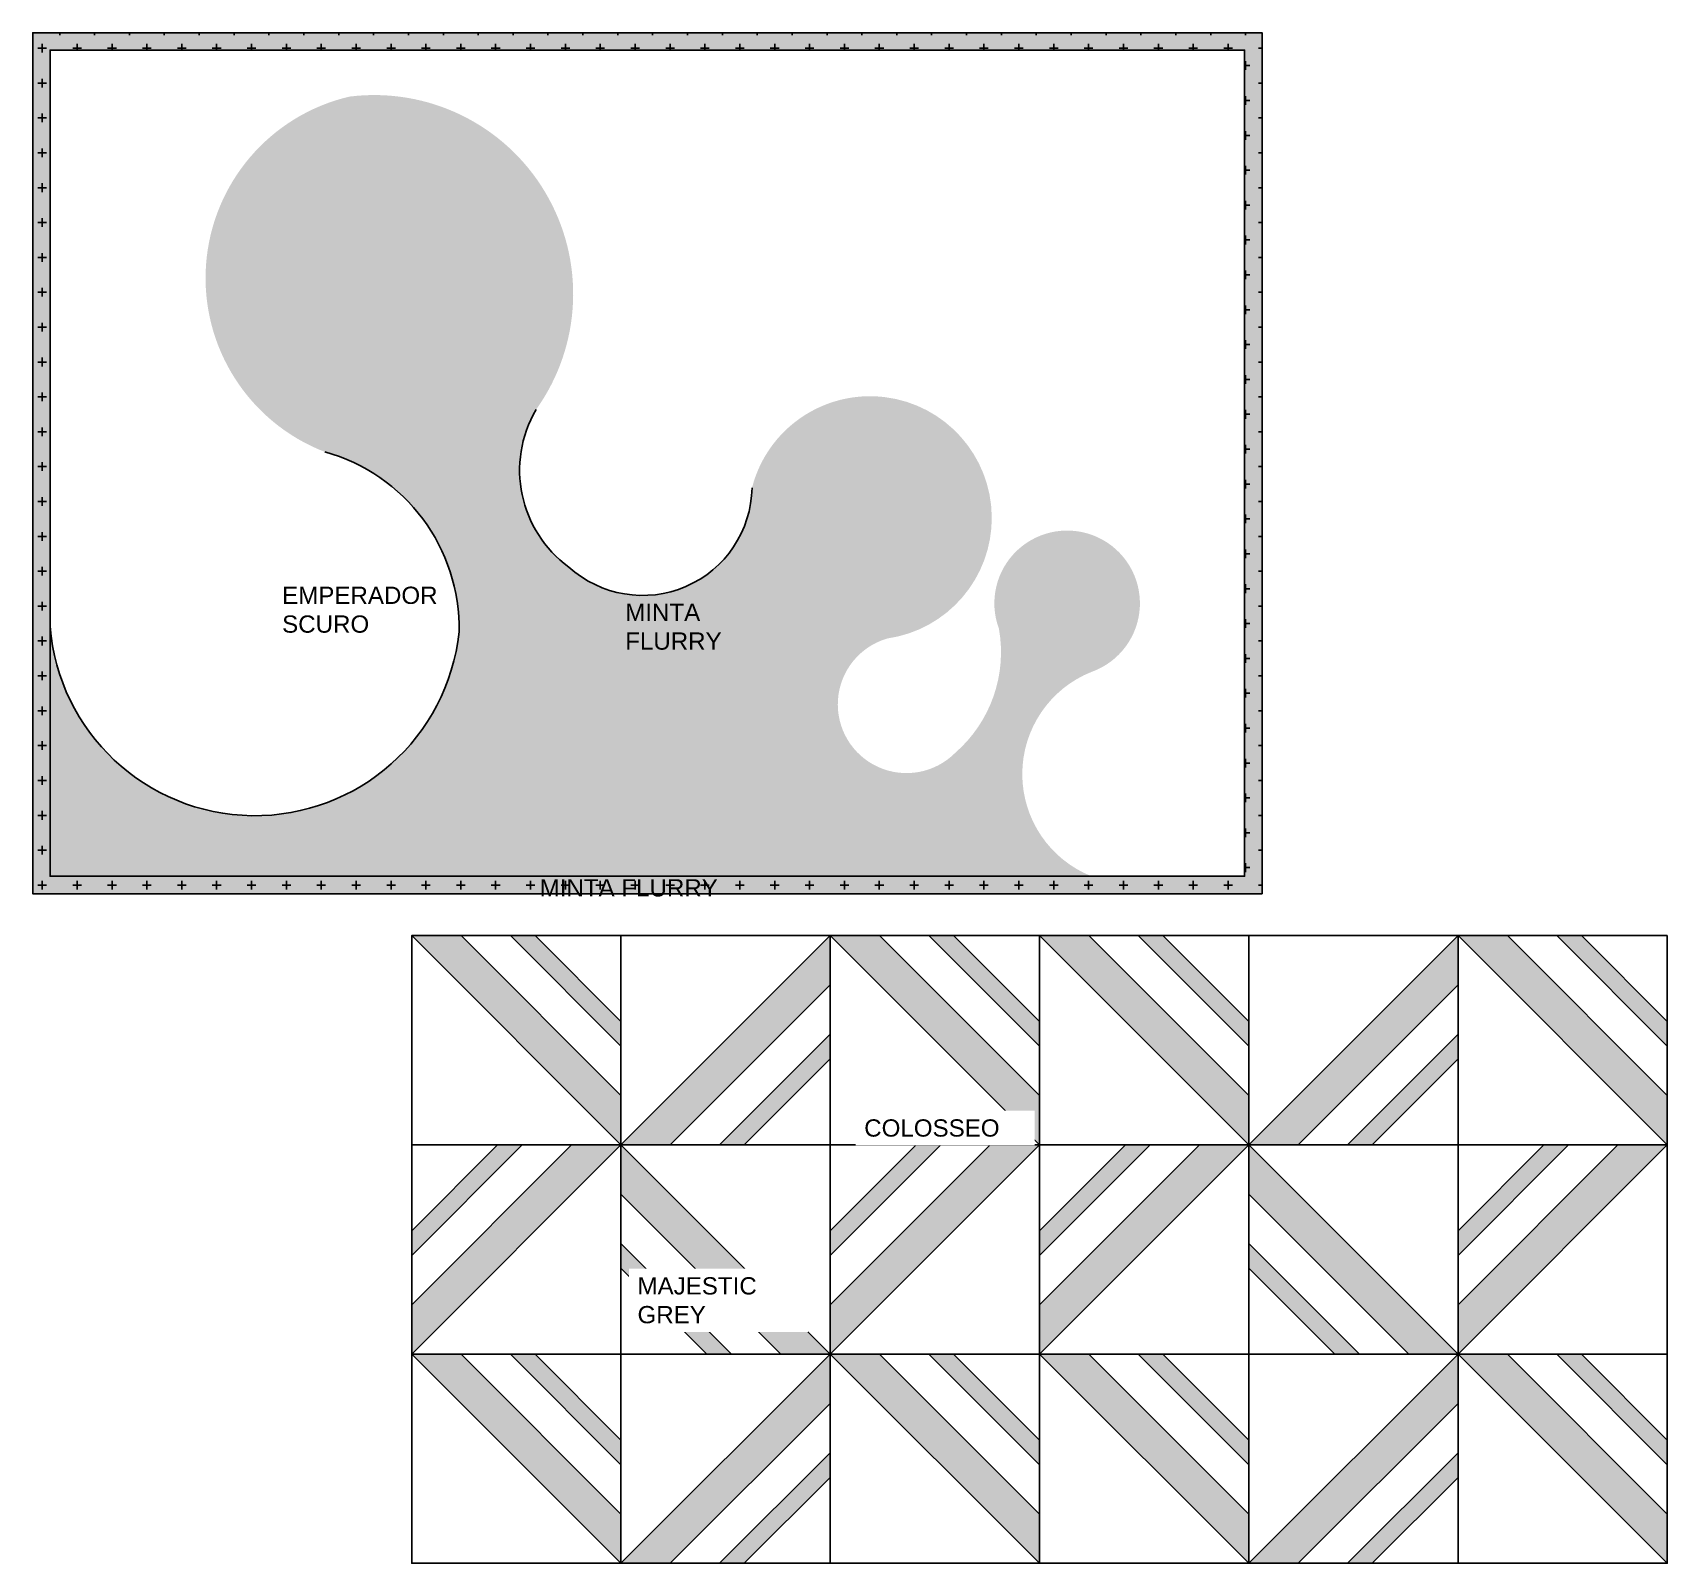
# Model space of a CAD drawing. Header units: inches. Extents: x -109431 to 29005, y -34715 to -1756.
# Drawn here: x -54941.8 to -54566.8, y -18496.1 to -18144.9 of the extents above; entities that cross this region are included whole.
import ezdxf

# ---------------------------------------------------------------- set-up
doc = ezdxf.new("R2010")
doc.units = ezdxf.units.IN
doc.header["$LTSCALE"] = 0.05
doc.header["$MEASUREMENT"] = 0
doc.layers.add('Flooring Hatch', color=251, linetype='Continuous')
doc.layers.add('Flooring Layout', color=7, linetype='Continuous')
doc.styles.add('PDF Arial', font='arial.ttf')

# ---------------------------------------------------------------- blocks, each defined once
blk = doc.blocks.new('tile design1')
at = {"layer": 'Flooring Hatch', "ltscale": 50, "true_color": 0x939598}
h = blk.add_hatch(color=252, dxfattribs=at)
h.dxf.hatch_style = 1
h.paths.add_polyline_path([(18394.4, -6752.07), (18388.75, -6752.07), (18369.03, -6771.78), (18369.03, -6777.44)], flags=17)
h.paths.add_polyline_path([(18369.03, -6788.75), (18369.03, -6800.07), (18417.03, -6752.07), (18405.72, -6752.07)])
at = {"layer": 'Flooring Layout', "ltscale": 50, "true_color": 0x939598}
h = blk.add_hatch(dxfattribs=at)
h.set_pattern_fill('AR-SAND', color=252, scale=100000, angle=90)
h.paths.add_polyline_path([(18369.03, -6788.75), (18369.03, -6800.07), (18417.03, -6752.07), (18405.72, -6752.07)])
h.paths.add_polyline_path([(18369.03, -6771.78), (18369.03, -6777.44), (18394.4, -6752.07), (18388.75, -6752.07)], flags=17)
at = {"layer": 'Flooring Layout', "ltscale": 50}
for p, q in [((18369.03, -6800.07), (18417.03, -6752.07)), ((18369.03, -6788.75), (18405.72, -6752.07)), ((18369.03, -6777.44), (18394.4, -6752.07)), ((18369.03, -6771.78), (18388.75, -6752.07))]:
    blk.add_line(p, q, dxfattribs=at)
blk.add_lwpolyline([(18369.03, -6752.07), (18417.03, -6752.07), (18417.03, -6800.07), (18369.03, -6800.07)], close=True, dxfattribs=at)

msp = doc.modelspace()

# ---------------------------------------------------------------- hatches: boundary and pattern name
at = {"layer": 'Flooring Hatch', "ltscale": 50}
h = msp.add_hatch(dxfattribs=at)
h.set_pattern_fill('CROSS', color=256, scale=16, angle=270)
h.set_pattern_definition([(270, (-21295.5893, 60200.495), (4, -4), [2, -6]), (0, (-21296.5893, 60199.495), (4, 4), [2, -6])])
h.paths.add_polyline_path([(-54659.80292, -18342.48277), (-54941.77788, -18342.48277), (-54941.77788, -18144.9443), (-54659.80292, -18144.9443)])
h.paths.add_polyline_path([(-54663.80292, -18338.48277), (-54937.77788, -18338.48277), (-54937.77788, -18148.9443), (-54663.80292, -18148.9443)], flags=16)
h.paths.add_polyline_path([(-54826.89822, -18345.26907), (-54784.04319, -18345.26907), (-54784.04319, -18337.10916), (-54826.89822, -18337.10916)], flags=9)
h.paths.add_polyline_path([(-54807.3196, -18288.65455), (-54783.20993, -18288.65455), (-54783.20993, -18273.89506), (-54807.3196, -18273.89506)], flags=8)
h.paths.add_polyline_path([(-54885.99316, -18284.82575), (-54848.35928, -18284.82575), (-54848.35928, -18269.99603), (-54885.99316, -18269.99603)], flags=8)
at = {"layer": 'Flooring Hatch', "ltscale": 50, "true_color": 0x939598}
h = msp.add_hatch(color=252, dxfattribs=at)
h.dxf.hatch_style = 1
h.paths.add_polyline_path([(-54941.77788, -18342.48277), (-54659.80292, -18342.48277), (-54659.80292, -18144.9443), (-54941.77788, -18144.9443)])
h.paths.add_polyline_path([(-54937.77788, -18338.48277), (-54937.77788, -18148.9443), (-54663.80292, -18148.9443), (-54663.80292, -18338.48277)], flags=16)
h = msp.add_hatch(color=252, dxfattribs=at)
h.dxf.hatch_style = 1
h.paths.add_polyline_path([(-54698.90361, -18338.48277, -0.678102573), (-54698.88423, -18291.58108, 2.436774669), (-54720.15267, -18281.69009, -0.263442228), (-54730.16691, -18310.15294, -1.290321975), (-54745.78184, -18283.93382, 1.870769315), (-54776.78072, -18249.33836, -0.644834673), (-54818.81076, -18267.53349, -0.384790557), (-54826.32399, -18231.4282, 0.653930667), (-54869.12197, -18159.6076, 0.737758367), (-54874.79276, -18241.11304, -0.342825196), (-54843.98112, -18282.4383, -0.912535782), (-54937.77788, -18281.12308), (-54937.77788, -18338.48277)])

# ---------------------------------------------------------------- linework, layer by layer
at = {"layer": 'Flooring Hatch', "ltscale": 50}
for points in [[(-54659.80292, -18342.48277), (-54941.77788, -18342.48277), (-54941.77788, -18144.9443), (-54659.80292, -18144.9443)], [(-54937.77788, -18148.9443), (-54937.77788, -18338.48277), (-54663.80292, -18338.48277), (-54663.80292, -18148.9443)], [(-54937.77788, -18148.9443), (-54937.77788, -18338.48277), (-54663.80292, -18338.48277), (-54663.80292, -18148.9443)], [(-54663.80292, -18338.48277), (-54937.77788, -18338.48277), (-54937.77788, -18148.9443), (-54663.80292, -18148.9443)]]:
    msp.add_lwpolyline(points, close=True, dxfattribs=at)
at = {"layer": 'Flooring Hatch', "color": 9, "ltscale": 50, "true_color": 0xc7c8ca}
for centre, radius, start, end in [((-54802.58286, -18245.32222), 27.50791, 149.6625461, 233.8475611), ((-54885.98091, -18281.60383), 42.00808, 358.8617769, 74.553803), ((-54801.91671, -18248.91664), 25.13953, 227.7775055, 359.0388098)]:
    msp.add_arc(centre, radius, start, end, dxfattribs=at)
at = {"layer": 'Flooring Hatch', "ltscale": 50}
msp.add_arc((-54890.81923, -18277.48218), 47.09959, 184.4335126, 353.9597921, dxfattribs=at)

# ---------------------------------------------------------------- block references
at = {"layer": 'Flooring Hatch', "color": 251, "true_color": 0x636466}
for p, rotation in [((-48054.77965, 16.92738), 270), ((-47958.77965, 16.92738), 270), ((-47814.77965, 16.92738), 270), ((-61558.91317, -36817.13443), 90), ((-61414.91317, -36817.13443), 90), ((-48054.77965, -79.07262), 270), ((-47958.77965, -79.07262), 270), ((-47910.77965, -79.07262), 270), ((-47814.77965, -79.07262), 270)]:
    msp.add_blockref('tile design1', p, dxfattribs=dict(at, rotation=rotation))
at = {"layer": 'Flooring Hatch', "color": 251, "true_color": 0x636466, "xscale": -1}
for p, rotation in [((-48006.77965, -36769.13443), 270), ((-47862.77965, -36769.13443), 270), ((-61606.91317, -31.07262), 90), ((-61510.91317, -31.07262), 90), ((-61366.91317, -31.07262), 90), ((-48006.77965, -36865.13443), 270), ((-47862.77965, -36865.13443), 270)]:
    msp.add_blockref('tile design1', p, dxfattribs=dict(at, rotation=rotation))

# ---------------------------------------------------------------- texts
at = {"layer": 'Flooring Hatch', "char_height": 3.9597555, "attachment_point": 4, "style": 'PDF Arial'}
for s, insert, width in [('EMPERADOR SCURO', (-54884.56565, -18277.34742), 37.1520361), ('MINTA FLURRY', (-54805.87589, -18281.24644), 37.1520361), ('MINTA FLURRY', (-54825.49772, -18341.16076), 76.7575552)]:
    msp.add_mtext(s, dxfattribs=dict(at, insert=insert, width=width))

# ---------------------------------------------------------------- next in the draw order: texts
at = {"layer": 'Flooring Hatch', "width": 37.1520361, "attachment_point": 4, "style": 'PDF Arial', "bg_fill": 2}
for s, insert, char_height in [('COLOSSEO', (-54751.05023, -18396.25627), 3.959756), ('MAJESTIC GREY', (-54803.05084, -18435.77799), 3.9597555)]:
    msp.add_mtext(s, dxfattribs=dict(at, insert=insert, char_height=char_height))

# ---------------------------------------------------------------- next in the draw order: block references
at = {"layer": 'Flooring Hatch', "color": 251, "true_color": 0x636466, "rotation": 270}
msp.add_blockref('tile design1', (-47910.77965, 16.92738), dxfattribs=at)
at = {"layer": 'Flooring Hatch', "color": 251, "true_color": 0x636466, "xscale": -1, "rotation": 90}
msp.add_blockref('tile design1', (-61462.91317, -31.07262), dxfattribs=at)

doc.saveas('drawing.dxf')
